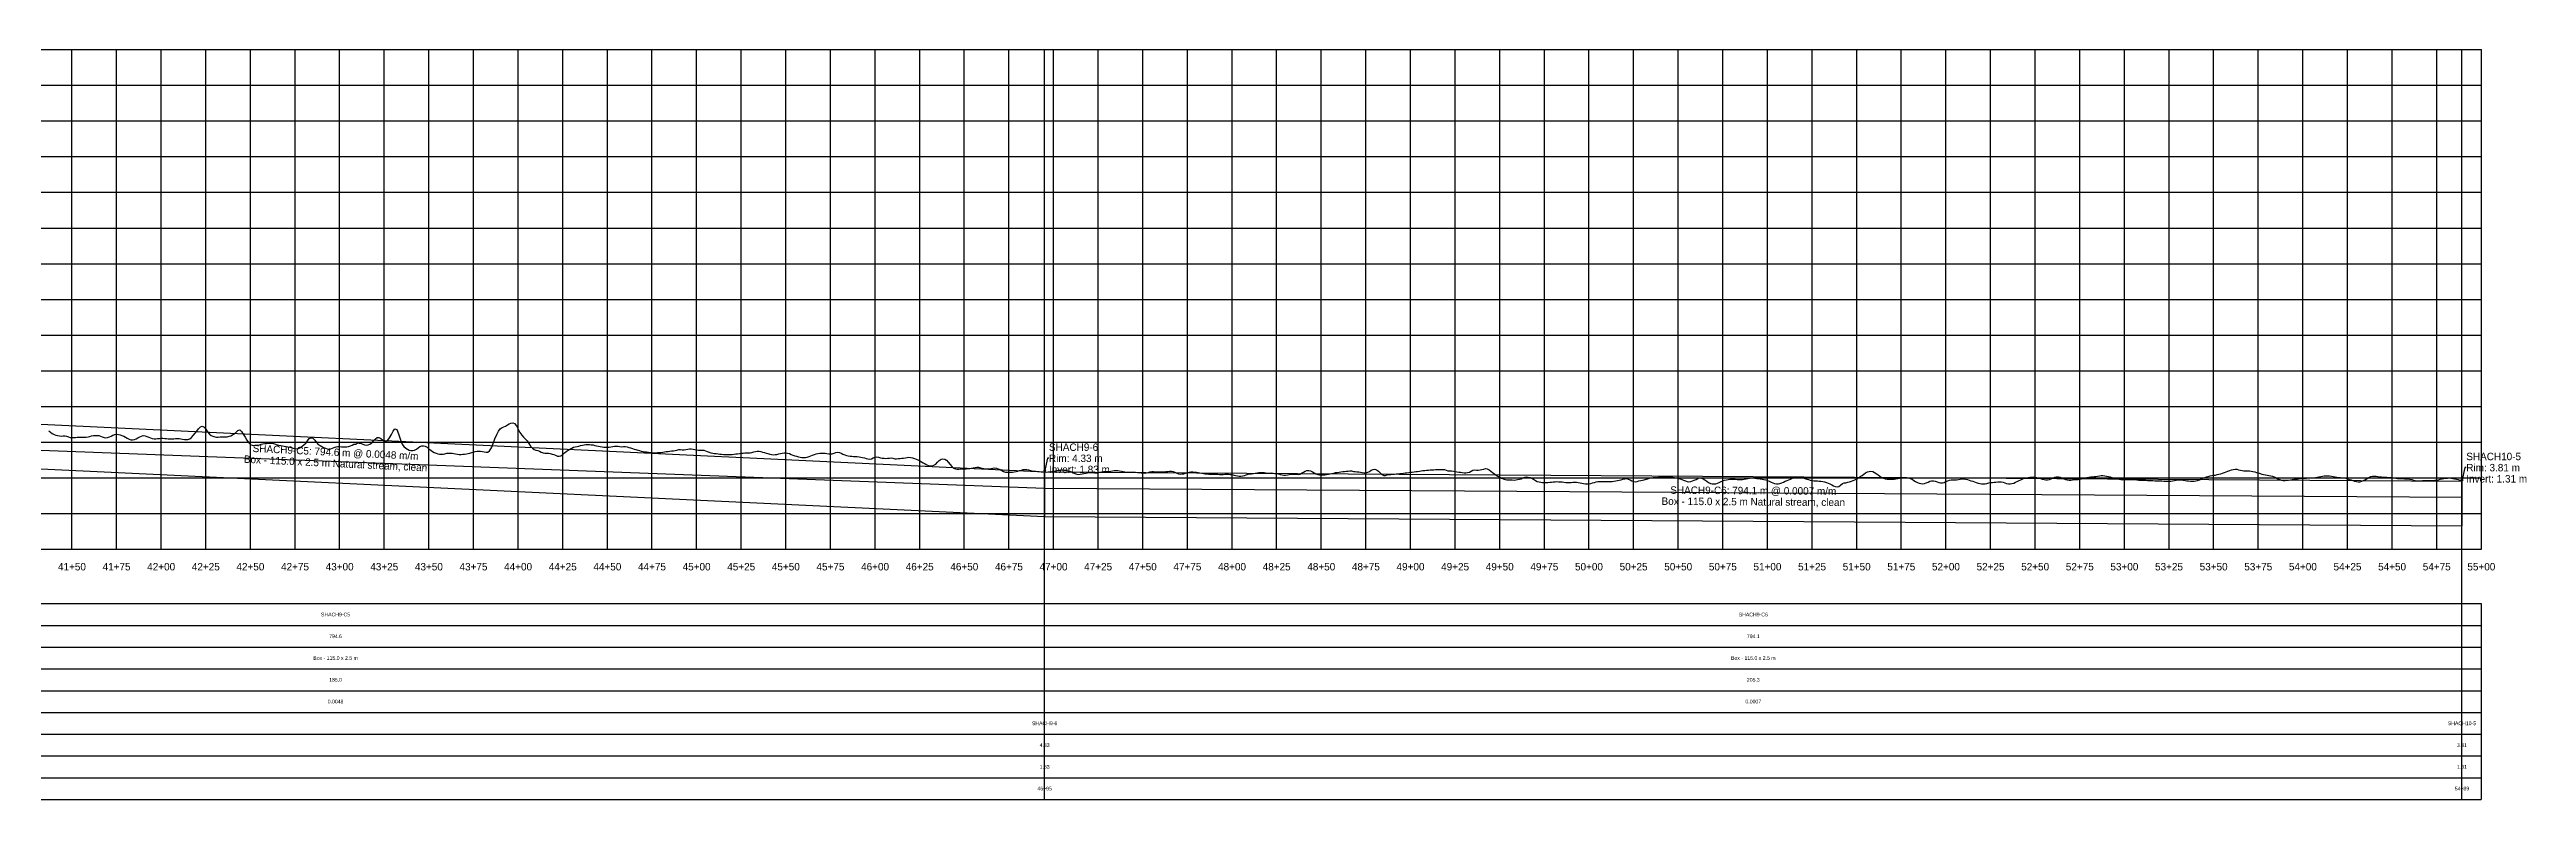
# Model space of a CAD drawing. Extents: x -64 to 5525, y -140 to 288.
# Drawn here: x 4137 to 5525, y -140 to 280 of the extents above; entities that cross this region are included whole.
import ezdxf
from ezdxf.enums import TextEntityAlignment as Align

# ---------------------------------------------------------------- set-up
doc = ezdxf.new("R2010")
doc.units = 0
for name, color, linetype in [('Annotation', 7, 'Continuous'), ('Annotation_Table', 254, 'Continuous'), ('Crown', 7, 'Continuous'), ('Grid', 254, 'Continuous'), ('Grid_Text', 7, 'Continuous'), ('Ground_Elevation', 3, 'Continuous'), ('Hydraulic_Grade', 5, 'Continuous'), ('Invert', 7, 'Continuous'), ('Structure', 7, 'Continuous')]:
    doc.layers.add(name, color=color, linetype=linetype)

msp = doc.modelspace()

# ---------------------------------------------------------------- linework, layer by layer
at = {"layer": 'Annotation', "color": 0}
for points in [[(4695, 43.34), (4694.8, 44.32), (4695.59, 44.14)], [(5489.13, 38.11), (5488.93, 39.09), (5489.72, 38.91)]]:
    msp.add_lwpolyline(points, close=True, dxfattribs=at)
for points in [[(4697.44, 50.96), (4696.7, 50.96), (4695, 43.34)], [(5491.57, 45.73), (5490.83, 45.73), (5489.13, 38.11)]]:
    msp.add_lwpolyline(points, dxfattribs=at)
at = {"layer": 'Annotation_Table', "color": 254}
for points in [[(4695, -140.21), (4695, 280)], [(5489.13, -140.21), (5489.13, 280)], [(-25, -30.48), (5499.95, -30.48)], [(5499.95, -30.48), (5499.95, -140.21)], [(-25, -42.67), (5499.95, -42.67)], [(-25, -54.86), (5499.95, -54.86)], [(-25, -67.06), (5499.95, -67.06)], [(-25, -79.25), (5499.95, -79.25)], [(-25, -91.44), (5499.95, -91.44)], [(-25, -103.63), (5499.95, -103.63)], [(-25, -115.82), (5499.95, -115.82)], [(-25, -128.02), (5499.95, -128.02)], [(-25, -140.21), (5499.95, -140.21)]]:
    msp.add_lwpolyline(points, dxfattribs=at)
at = {"layer": 'Crown', "color": 0}
for points in [[(3900.4, 81.1), (4695, 43.34)], [(4695, 43.34), (4695, 43.34)], [(4695, 43.34), (5489.13, 38.11)], [(5489.13, 38.11), (5489.13, 38.11)]]:
    msp.add_lwpolyline(points, dxfattribs=at)
at = {"layer": 'Grid', "color": 254}
for points in [[(-25, 280), (5500, 280)], [(4150, 0), (4150, 280)], [(4175, 0), (4175, 280)], [(4200, 0), (4200, 280)], [(4225, 0), (4225, 280)], [(4250, 0), (4250, 280)], [(4275, 0), (4275, 280)], [(4300, 0), (4300, 280)], [(4325, 0), (4325, 280)], [(4350, 0), (4350, 280)], [(4375, 0), (4375, 280)], [(4400, 0), (4400, 280)], [(4425, 0), (4425, 280)], [(4450, 0), (4450, 280)], [(4475, 0), (4475, 280)], [(4500, 0), (4500, 280)], [(4525, 0), (4525, 280)], [(4550, 0), (4550, 280)], [(4575, 0), (4575, 280)], [(4600, 0), (4600, 280)], [(4625, 0), (4625, 280)], [(4650, 0), (4650, 280)], [(4675, 0), (4675, 280)], [(4700, 0), (4700, 280)], [(4725, 0), (4725, 280)], [(4750, 0), (4750, 280)], [(4775, 0), (4775, 280)], [(4800, 0), (4800, 280)], [(4825, 0), (4825, 280)], [(4850, 0), (4850, 280)], [(4875, 0), (4875, 280)], [(4900, 0), (4900, 280)], [(4925, 0), (4925, 280)], [(4950, 0), (4950, 280)], [(4975, 0), (4975, 280)], [(5000, 0), (5000, 280)], [(5025, 0), (5025, 280)], [(5050, 0), (5050, 280)], [(5075, 0), (5075, 280)], [(5100, 0), (5100, 280)], [(5125, 0), (5125, 280)], [(5150, 0), (5150, 280)], [(5175, 0), (5175, 280)], [(5200, 0), (5200, 280)], [(5225, 0), (5225, 280)], [(5250, 0), (5250, 280)], [(5275, 0), (5275, 280)], [(5300, 0), (5300, 280)], [(5325, 0), (5325, 280)], [(5350, 0), (5350, 280)], [(5375, 0), (5375, 280)], [(5400, 0), (5400, 280)], [(5425, 0), (5425, 280)], [(5450, 0), (5450, 280)], [(5475, 0), (5475, 280)], [(5500, 0), (5500, 280)], [(-25, 260), (5500, 260)], [(-25, 240), (5500, 240)], [(-25, 220), (5500, 220)], [(-25, 200), (5500, 200)], [(-25, 180), (5500, 180)], [(-25, 160), (5500, 160)], [(-25, 140), (5500, 140)], [(-25, 120), (5500, 120)], [(-25, 100), (5500, 100)], [(-25, 80), (5500, 80)], [(-25, 60), (5500, 60)], [(-25, 40), (5500, 40)], [(-25, 20), (5500, 20)], [(-25, 0), (5500, 0)]]:
    msp.add_lwpolyline(points, dxfattribs=at)
at = {"layer": 'Ground_Elevation', "color": 3}
msp.add_lwpolyline([(4137, 66.41), (4138, 65.65), (4139, 64.82), (4140, 64.22), (4141, 63.87), (4142, 63.64), (4143, 63.56), (4144, 63.45), (4145, 63.46), (4146, 63.46), (4147, 63.29), (4148, 63.01), (4149, 62.7), (4150, 62.53), (4151, 62.53), (4152, 62.68), (4153, 62.77), (4154, 62.77), (4155, 62.79), (4156, 62.75), (4157, 62.79), (4158, 62.74), (4159, 62.94), (4160, 63.24), (4161, 63.52), (4162, 63.69), (4163, 63.8), (4164, 63.79), (4165, 63.69), (4166, 63.37), (4167, 62.96), (4168, 62.57), (4169, 62.43), (4170, 62.6), (4171, 62.9), (4172, 63.41), (4173, 63.91), (4174, 64.29), (4175, 64.41), (4176, 64.3), (4177, 64.05), (4178, 63.73), (4179, 63.3), (4180, 62.74), (4181, 62.16), (4182, 61.68), (4183, 61.38), (4184, 61.3), (4185, 61.5), (4186, 61.9), (4187, 62.4), (4188, 62.95), (4189, 63.43), (4190, 63.64), (4191, 63.55), (4192, 63.24), (4193, 62.82), (4194, 62.41), (4195, 62.09), (4196, 61.91), (4197, 61.89), (4198, 62), (4199, 62.09), (4200, 62.17), (4201, 62.18), (4202, 62.09), (4203, 61.96), (4204, 61.87), (4205, 61.82), (4206, 61.83), (4207, 61.89), (4208, 61.99), (4209, 62.06), (4210, 62), (4211, 61.85), (4212, 61.63), (4213, 61.48), (4214, 61.42), (4215, 61.47), (4216, 61.79), (4217, 62.59), (4218, 63.76), (4219, 64.97), (4220, 66.25), (4221, 67.55), (4222, 68.6), (4223, 69.02), (4224, 68.46), (4225, 67.21), (4226, 65.75), (4227, 64.52), (4228, 63.75), (4229, 63.34), (4230, 63.04), (4231, 62.84), (4232, 62.81), (4233, 62.95), (4234, 63.07), (4235, 63), (4236, 62.91), (4237, 63.02), (4238, 63.28), (4239, 63.6), (4240, 64.09), (4241, 64.75), (4242, 65.64), (4243, 66.59), (4244, 66.82), (4245, 66.01), (4246, 64.55), (4247, 62.77), (4248, 61.13), (4249, 59.76), (4250, 58.75), (4251, 58.26), (4252, 58.16), (4253, 58.25), (4254, 58.4), (4255, 58.58), (4256, 58.82), (4257, 59.07), (4258, 59.24), (4259, 59.34), (4260, 59.44), (4261, 59.46), (4262, 59.4), (4263, 59.24), (4264, 58.94), (4265, 58.56), (4266, 58.27), (4267, 58.09), (4268, 57.99), (4269, 57.84), (4270, 57.62), (4271, 57.39), (4272, 57.17), (4273, 56.96), (4274, 56.71), (4275, 56.47), (4276, 56.34), (4277, 56.49), (4278, 57.05), (4279, 57.78), (4280, 58.51), (4281, 59.48), (4282, 60.81), (4283, 61.99), (4284, 62.51), (4285, 62.19), (4286, 61.17), (4287, 59.83), (4288, 58.72), (4289, 58.05), (4290, 57.58), (4291, 57.07), (4292, 56.56), (4293, 56.2), (4294, 56.14), (4295, 56.34), (4296, 56.71), (4297, 57.06), (4298, 57.37), (4299, 57.57), (4300, 57.58), (4301, 57.46), (4302, 57.33), (4303, 57.3), (4304, 57.4), (4305, 57.66), (4306, 57.98), (4307, 58.4), (4308, 58.96), (4309, 58.96), (4310, 59.6), (4311, 59.47), (4312, 59.19), (4313, 58.9), (4314, 58.55), (4315, 58.34), (4316, 58.41), (4317, 58.87), (4318, 59.66), (4319, 60.78), (4320, 61.88), (4321, 62.57), (4322, 62.65), (4323, 62.03), (4324, 61.31), (4325, 60.68), (4326, 60.5), (4327, 61.14), (4328, 62.46), (4329, 64.22), (4330, 66.2), (4331, 67.49), (4332, 67.02), (4333, 64.62), (4334, 61.37), (4335, 58.96), (4336, 57.48), (4337, 56.64), (4338, 56.04), (4339, 55.56), (4340, 55.29), (4341, 55.29), (4342, 55.58), (4343, 56.16), (4344, 56.87), (4345, 57.52), (4346, 57.93), (4347, 58.03), (4348, 57.79), (4349, 57.19), (4350, 56.34), (4351, 55.45), (4352, 54.7), (4353, 54.16), (4354, 53.78), (4355, 53.52), (4356, 53.34), (4357, 53.28), (4358, 53.36), (4359, 53.54), (4360, 53.75), (4361, 53.86), (4362, 53.87), (4363, 53.8), (4364, 53.65), (4365, 53.45), (4366, 53.25), (4367, 53.14), (4368, 53.15), (4369, 53.22), (4370, 53.29), (4371, 53.38), (4372, 53.56), (4373, 53.89), (4374, 54.2), (4375, 54.48), (4376, 54.72), (4377, 54.9), (4378, 54.98), (4379, 54.94), (4380, 54.8), (4381, 54.57), (4382, 54.36), (4383, 54.38), (4384, 55.15), (4385, 56.85), (4386, 59.33), (4387, 61.95), (4388, 64.31), (4389, 66.16), (4390, 67.43), (4391, 68.17), (4392, 68.57), (4393, 69), (4394, 69.62), (4395, 70.26), (4396, 70.73), (4397, 70.85), (4398, 70.42), (4399, 69.23), (4400, 67.36), (4401, 65.45), (4402, 63.89), (4403, 62.81), (4404, 61.86), (4405, 60.73), (4406, 59.28), (4407, 57.79), (4408, 56.65), (4409, 55.94), (4410, 55.54), (4411, 55.26), (4412, 54.92), (4413, 54.45), (4414, 54.02), (4415, 53.83), (4416, 53.8), (4417, 53.74), (4418, 53.57), (4419, 53.36), (4420, 53.08), (4421, 52.68), (4422, 52.23), (4423, 52.06), (4424, 52.38), (4425, 53.13), (4426, 54.01), (4427, 54.86), (4428, 55.57), (4429, 56.16), (4430, 56.72), (4431, 57.19), (4432, 57.37), (4433, 57.56), (4434, 57.81), (4435, 58.08), (4436, 58.32), (4437, 58.53), (4438, 58.66), (4439, 58.71), (4440, 58.68), (4441, 58.58), (4442, 58.42), (4443, 58.21), (4444, 57.97), (4445, 57.74), (4446, 57.52), (4447, 57.33), (4448, 57.19), (4449, 57.11), (4450, 57.11), (4451, 57.18), (4452, 57.32), (4453, 57.5), (4454, 57.67), (4455, 57.74), (4456, 57.7), (4457, 57.59), (4458, 57.42), (4459, 57.53), (4460, 57.52), (4461, 57.3), (4462, 57.06), (4463, 56.78), (4464, 56.47), (4465, 56.14), (4466, 55.82), (4467, 55.52), (4468, 55.25), (4469, 55.01), (4470, 54.82), (4471, 54.67), (4472, 54.53), (4473, 54.4), (4474, 54.27), (4475, 54.16), (4476, 54.09), (4477, 54.08), (4478, 54.12), (4479, 54.19), (4480, 54.3), (4481, 54.43), (4482, 54.57), (4483, 54.7), (4484, 54.82), (4485, 54.93), (4486, 55.06), (4487, 55.2), (4488, 55.36), (4489, 55.58), (4490, 55.8), (4491, 55.85), (4492, 55.69), (4493, 55.67), (4494, 55.85), (4495, 56.11), (4496, 56.29), (4497, 56.26), (4498, 56.06), (4499, 55.82), (4500, 55.68), (4501, 55.59), (4502, 55.57), (4503, 55.59), (4504, 55.52), (4505, 55.2), (4506, 54.73), (4507, 54.32), (4508, 54.06), (4509, 53.86), (4510, 53.69), (4511, 53.57), (4512, 53.47), (4513, 53.34), (4514, 53.2), (4515, 53.13), (4516, 53.09), (4517, 53.05), (4518, 53.01), (4519, 53.02), (4520, 53.11), (4521, 53.24), (4522, 53.38), (4523, 53.51), (4524, 53.64), (4525, 53.77), (4526, 53.88), (4527, 53.93), (4528, 53.94), (4529, 53.98), (4530, 54.1), (4531, 54.27), (4532, 54.49), (4533, 54.72), (4534, 54.88), (4535, 54.89), (4536, 54.71), (4537, 54.43), (4538, 54.14), (4539, 53.86), (4540, 53.58), (4541, 53.29), (4542, 53.06), (4543, 52.98), (4544, 53.02), (4545, 53.16), (4546, 53.4), (4547, 53.68), (4548, 53.9), (4549, 54.02), (4550, 54), (4551, 53.86), (4552, 53.57), (4553, 53.12), (4554, 52.67), (4555, 52.34), (4556, 52.11), (4557, 51.87), (4558, 51.61), (4559, 51.41), (4560, 51.36), (4561, 51.47), (4562, 51.67), (4563, 51.96), (4564, 52.32), (4565, 52.73), (4566, 53.11), (4567, 53.39), (4568, 53.59), (4569, 53.77), (4570, 53.89), (4571, 53.9), (4572, 53.8), (4573, 53.61), (4574, 53.44), (4575, 53.39), (4576, 53.51), (4577, 53.8), (4578, 54.23), (4579, 54.41), (4580, 54.18), (4581, 53.79), (4582, 53.34), (4583, 52.91), (4584, 52.57), (4585, 52.32), (4586, 52.17), (4587, 52.08), (4588, 52.02), (4589, 51.99), (4590, 51.94), (4591, 51.84), (4592, 51.67), (4593, 51.43), (4594, 51.15), (4595, 50.89), (4596, 50.64), (4597, 50.43), (4598, 50.63), (4599, 51.14), (4600, 51.65), (4601, 51.72), (4602, 51.56), (4603, 51.31), (4604, 51.09), (4605, 50.94), (4606, 50.9), (4607, 50.96), (4608, 51.12), (4609, 51.3), (4610, 51.09), (4611, 50.75), (4612, 50.67), (4613, 50.78), (4614, 50.92), (4615, 50.98), (4616, 51.08), (4617, 51.26), (4618, 51.47), (4619, 51.56), (4620, 51.42), (4621, 51.14), (4622, 50.84), (4623, 50.56), (4624, 50.17), (4625, 49.63), (4626, 48.98), (4627, 48.35), (4628, 47.78), (4629, 47.28), (4630, 46.89), (4631, 46.69), (4632, 46.76), (4633, 47.1), (4634, 47.76), (4635, 48.71), (4636, 49.73), (4637, 50.44), (4638, 50.69), (4639, 50.47), (4640, 49.84), (4641, 48.77), (4642, 47.48), (4643, 46.34), (4644, 45.51), (4645, 45.03), (4646, 44.85), (4647, 44.88), (4648, 45.01), (4649, 45.1), (4650, 45.11), (4651, 45.1), (4652, 45.18), (4653, 45.29), (4654, 45.45), (4655, 45.67), (4656, 45.88), (4657, 45.98), (4658, 45.91), (4659, 45.67), (4660, 45.42), (4661, 45.24), (4662, 45.11), (4663, 45.03), (4664, 45.08), (4665, 45.28), (4666, 45.49), (4667, 45.57), (4668, 45.43), (4669, 45.07), (4670, 44.59), (4671, 44.06), (4672, 43.57), (4673, 43.25), (4674, 43.13), (4675, 43.12), (4676, 43.16), (4677, 43.23), (4678, 43.38), (4679, 43.57), (4680, 43.8), (4681, 44.06), (4682, 44.33), (4683, 44.6), (4684, 44.73), (4685, 44.63), (4686, 44.42), (4687, 44.21), (4688, 44.02), (4689, 43.83), (4690, 43.71), (4691, 43.61), (4692, 43.55), (4693, 43.46), (4694, 43.4), (4695, 43.34), (4696, 43.28), (4697, 43.31), (4698, 43.41), (4699, 43.59), (4700, 43.77), (4701, 43.95), (4702, 44.09), (4703, 44.23), (4704, 44.34), (4705, 44.41), (4706, 44.36), (4707, 44.19), (4708, 43.99), (4709, 43.71), (4710, 43.33), (4711, 42.88), (4712, 42.37), (4713, 41.98), (4714, 41.9), (4715, 42), (4716, 42.21), (4717, 42.47), (4718, 42.69), (4719, 42.84), (4720, 42.96), (4721, 42.98), (4722, 42.91), (4723, 42.8), (4724, 42.77), (4725, 42.9), (4726, 43.15), (4727, 43.38), (4728, 43.47), (4729, 43.49), (4730, 43.52), (4731, 43.6), (4732, 43.75), (4733, 43.95), (4734, 44.1), (4735, 44.14), (4736, 44.05), (4737, 43.86), (4738, 43.69), (4739, 43.51), (4740, 43.36), (4741, 43.26), (4742, 43.22), (4743, 43.22), (4744, 43.22), (4745, 43.2), (4746, 43.16), (4747, 43.06), (4748, 42.94), (4749, 42.82), (4750, 42.74), (4751, 42.7), (4752, 42.79), (4753, 43.08), (4754, 43.43), (4755, 43.61), (4756, 43.6), (4757, 43.45), (4758, 43.32), (4759, 43.29), (4760, 43.33), (4761, 43.36), (4762, 43.41), (4763, 43.51), (4764, 43.65), (4765, 43.78), (4766, 43.83), (4767, 43.65), (4768, 43.24), (4769, 42.68), (4770, 42.27), (4771, 42.12), (4772, 42.2), (4773, 42.34), (4774, 42.61), (4775, 42.96), (4776, 43.27), (4777, 43.4), (4778, 43.37), (4779, 43.27), (4780, 43.16), (4781, 43), (4782, 42.83), (4783, 42.69), (4784, 42.52), (4785, 42.31), (4786, 42.16), (4787, 42.05), (4788, 42.01), (4789, 42.04), (4790, 42.06), (4791, 42.06), (4792, 41.98), (4793, 41.86), (4794, 41.8), (4795, 41.91), (4796, 42), (4797, 42.05), (4798, 42.04), (4799, 41.97), (4800, 41.81), (4801, 41.58), (4802, 41.37), (4803, 41.15), (4804, 40.98), (4805, 40.92), (4806, 41.07), (4807, 41.39), (4808, 41.73), (4809, 42), (4810, 42.16), (4811, 42.29), (4812, 42.44), (4813, 42.63), (4814, 42.82), (4815, 42.96), (4816, 43.03), (4817, 43.03), (4818, 42.91), (4819, 42.76), (4820, 42.66), (4821, 42.69), (4822, 42.72), (4823, 42.57), (4824, 42.48), (4825, 42.41), (4826, 42.21), (4827, 41.93), (4828, 41.68), (4829, 41.49), (4830, 41.5), (4831, 41.65), (4832, 41.86), (4833, 42.05), (4834, 42.13), (4835, 42.09), (4836, 41.98), (4837, 41.94), (4838, 42.14), (4839, 42.59), (4840, 43.2), (4841, 43.74), (4842, 44.07), (4843, 44.11), (4844, 43.86), (4845, 43.39), (4846, 42.81), (4847, 42.3), (4848, 41.92), (4849, 41.71), (4850, 41.62), (4851, 41.61), (4852, 41.74), (4853, 41.84), (4854, 41.99), (4855, 42.2), (4856, 42.45), (4857, 42.7), (4858, 42.91), (4859, 43.06), (4860, 43.21), (4861, 43.36), (4862, 43.51), (4863, 43.64), (4864, 43.74), (4865, 43.83), (4866, 43.9), (4867, 43.85), (4868, 43.65), (4869, 43.53), (4870, 43.42), (4871, 43.29), (4872, 43.15), (4873, 42.98), (4874, 42.83), (4875, 42.82), (4876, 43.1), (4877, 43.64), (4878, 44.28), (4879, 44.76), (4880, 44.87), (4881, 44.57), (4882, 43.84), (4883, 42.9), (4884, 41.95), (4885, 41.39), (4886, 41.39), (4887, 41.64), (4888, 41.81), (4889, 41.91), (4890, 41.99), (4891, 42.08), (4892, 42.17), (4893, 42.27), (4894, 42.39), (4895, 42.51), (4896, 42.64), (4897, 42.76), (4898, 42.88), (4899, 43), (4900, 43.11), (4901, 43.24), (4902, 43.38), (4903, 43.51), (4904, 43.65), (4905, 43.78), (4906, 43.91), (4907, 44.03), (4908, 44.15), (4909, 44.26), (4910, 44.35), (4911, 44.44), (4912, 44.51), (4913, 44.57), (4914, 44.62), (4915, 44.67), (4916, 44.72), (4917, 44.77), (4918, 44.77), (4919, 44.65), (4920, 44.33), (4921, 44.02), (4922, 44.01), (4923, 43.88), (4924, 43.73), (4925, 43.57), (4926, 43.41), (4927, 43.25), (4928, 43.11), (4929, 42.98), (4930, 42.9), (4931, 42.89), (4932, 42.98), (4933, 43.26), (4934, 43.7), (4935, 44.22), (4936, 44.5), (4937, 44.37), (4938, 44.33), (4939, 44.54), (4940, 44.76), (4941, 44.93), (4942, 45.15), (4943, 45.06), (4944, 44.53), (4945, 43.75), (4946, 42.97), (4947, 42.2), (4948, 41.51), (4949, 40.88), (4950, 40.3), (4951, 39.8), (4952, 39.39), (4953, 39.12), (4954, 38.96), (4955, 38.88), (4956, 38.85), (4957, 38.82), (4958, 38.73), (4959, 38.87), (4960, 39.06), (4961, 39.18), (4962, 39.47), (4963, 39.93), (4964, 40.31), (4965, 40.49), (4966, 40.46), (4967, 40.24), (4968, 39.82), (4969, 39.19), (4970, 38.53), (4971, 38.02), (4972, 37.7), (4973, 37.53), (4974, 37.44), (4975, 37.39), (4976, 37.38), (4977, 37.42), (4978, 37.52), (4979, 37.64), (4980, 37.76), (4981, 37.85), (4982, 37.87), (4983, 37.86), (4984, 37.79), (4985, 37.68), (4986, 37.54), (4987, 37.43), (4988, 37.35), (4989, 37.34), (4990, 37.4), (4991, 37.5), (4992, 37.57), (4993, 37.55), (4994, 37.4), (4995, 37.2), (4996, 37), (4997, 36.8), (4998, 36.63), (4999, 36.57), (5000, 36.66), (5001, 36.86), (5002, 37.15), (5003, 37.46), (5004, 37.73), (5005, 37.89), (5006, 37.97), (5007, 38.01), (5008, 38.02), (5009, 37.99), (5010, 37.95), (5011, 37.93), (5012, 37.94), (5013, 38), (5014, 38.09), (5015, 38.24), (5016, 38.44), (5017, 38.68), (5018, 38.96), (5019, 39.28), (5020, 39.53), (5021, 39.56), (5022, 39.33), (5023, 38.91), (5024, 38.42), (5025, 38.01), (5026, 37.84), (5027, 38.05), (5028, 38.35), (5029, 38.47), (5030, 38.65), (5031, 38.91), (5032, 39.21), (5033, 39.52), (5034, 39.79), (5035, 39.99), (5036, 40.13), (5037, 40.22), (5038, 40.28), (5039, 40.34), (5040, 40.4), (5041, 40.42), (5042, 40.32), (5043, 40.36), (5044, 40.43), (5045, 40.46), (5046, 40.43), (5047, 40.34), (5048, 40.18), (5049, 39.92), (5050, 39.63), (5051, 39.36), (5052, 39.08), (5053, 38.7), (5054, 38.3), (5055, 37.98), (5056, 37.86), (5057, 37.97), (5058, 38.25), (5059, 38.66), (5060, 39.17), (5061, 39.64), (5062, 39.93), (5063, 39.89), (5064, 39.52), (5065, 38.86), (5066, 38.06), (5067, 37.37), (5068, 36.87), (5069, 36.62), (5070, 36.59), (5071, 36.72), (5072, 37), (5073, 37.42), (5074, 37.87), (5075, 38.28), (5076, 38.65), (5077, 38.95), (5078, 39.17), (5079, 39.3), (5080, 39.33), (5081, 39.3), (5082, 39.2), (5083, 39.1), (5084, 39.06), (5085, 39.07), (5086, 39.15), (5087, 39.27), (5088, 39.45), (5089, 39.64), (5090, 39.83), (5091, 39.95), (5092, 39.96), (5093, 39.87), (5094, 39.73), (5095, 39.58), (5096, 39.45), (5097, 39.31), (5098, 39.14), (5099, 38.87), (5100, 38.53), (5101, 38.1), (5102, 37.63), (5103, 37.16), (5104, 36.78), (5105, 36.6), (5106, 36.62), (5107, 36.85), (5108, 37.23), (5109, 37.66), (5110, 38.1), (5111, 38.53), (5112, 38.97), (5113, 39.35), (5114, 39.76), (5115, 40.1), (5116, 40.37), (5117, 40.52), (5118, 40.5), (5119, 40.34), (5120, 40.04), (5121, 39.69), (5122, 39.34), (5123, 39), (5124, 38.72), (5125, 38.5), (5126, 38.36), (5127, 38.28), (5128, 38.25), (5129, 38.23), (5130, 38.18), (5131, 38.02), (5132, 37.77), (5133, 37.44), (5134, 37.06), (5135, 36.62), (5136, 36.11), (5137, 35.58), (5138, 35.16), (5139, 35.01), (5140, 35.24), (5141, 35.93), (5142, 36.82), (5143, 37.17), (5144, 37.3), (5145, 37.51), (5146, 37.78), (5147, 38.11), (5148, 38.49), (5149, 38.93), (5150, 39.45), (5151, 40.04), (5152, 40.7), (5153, 41.41), (5154, 42.14), (5155, 42.79), (5156, 43.3), (5157, 43.61), (5158, 43.7), (5159, 43.47), (5160, 43.06), (5161, 42.49), (5162, 41.65), (5163, 40.87), (5164, 40.27), (5165, 39.82), (5166, 39.52), (5167, 39.34), (5168, 39.25), (5169, 39.22), (5170, 39.27), (5171, 39.34), (5172, 39.47), (5173, 39.61), (5174, 39.77), (5175, 39.92), (5176, 40.05), (5177, 40.13), (5178, 40.13), (5179, 39.98), (5180, 39.67), (5181, 39.18), (5182, 38.6), (5183, 37.99), (5184, 37.44), (5185, 37.01), (5186, 36.76), (5187, 36.72), (5188, 36.89), (5189, 37.22), (5190, 37.66), (5191, 38.09), (5192, 38.35), (5193, 38.34), (5194, 38.09), (5195, 37.73), (5196, 37.37), (5197, 37.16), (5198, 37.17), (5199, 37.42), (5200, 37.87), (5201, 38.33), (5202, 38.74), (5203, 38.89), (5204, 38.9), (5205, 38.91), (5206, 38.97), (5207, 39.1), (5208, 39.24), (5209, 39.37), (5210, 39.41), (5211, 39.29), (5212, 39.02), (5213, 38.68), (5214, 38.35), (5215, 38.08), (5216, 37.81), (5217, 37.44), (5218, 37.08), (5219, 36.85), (5220, 36.71), (5221, 36.64), (5222, 36.72), (5223, 36.9), (5224, 37.13), (5225, 37.33), (5226, 37.47), (5227, 37.57), (5228, 37.65), (5229, 37.71), (5230, 37.73), (5231, 37.68), (5232, 37.51), (5233, 37.22), (5234, 36.92), (5235, 36.74), (5236, 36.7), (5237, 36.82), (5238, 37.09), (5239, 37.51), (5240, 38.02), (5241, 38.5), (5242, 38.95), (5243, 39.4), (5244, 39.8), (5245, 40.1), (5246, 40.27), (5247, 40.37), (5248, 40.45), (5249, 40.5), (5250, 40.42), (5251, 40.25), (5252, 39.99), (5253, 39.66), (5254, 39.28), (5255, 39), (5256, 38.84), (5257, 38.84), (5258, 39.05), (5259, 39.44), (5260, 39.93), (5261, 40.37), (5262, 40.63), (5263, 40.63), (5264, 40.38), (5265, 39.96), (5266, 39.5), (5267, 39.13), (5268, 38.86), (5269, 38.73), (5270, 38.73), (5271, 38.84), (5272, 39), (5273, 39.11), (5274, 39.16), (5275, 39.26), (5276, 39.45), (5277, 39.69), (5278, 39.95), (5279, 40.18), (5280, 40.41), (5281, 40.6), (5282, 40.65), (5283, 40.67), (5284, 40.77), (5285, 40.96), (5286, 41.17), (5287, 41.27), (5288, 41.24), (5289, 41.13), (5290, 40.97), (5291, 40.77), (5292, 40.52), (5293, 40.26), (5294, 40.03), (5295, 39.78), (5296, 39.52), (5297, 39.25), (5298, 39.04), (5299, 38.96), (5300, 39.06), (5301, 39.15), (5302, 39.14), (5303, 39.14), (5304, 39.17), (5305, 39.16), (5306, 39.05), (5307, 38.85), (5308, 38.74), (5309, 38.72), (5310, 38.76), (5311, 38.74), (5312, 38.68), (5313, 38.61), (5314, 38.54), (5315, 38.5), (5316, 38.45), (5317, 38.41), (5318, 38.36), (5319, 38.33), (5320, 38.33), (5321, 38.28), (5322, 38.21), (5323, 38.12), (5324, 38.07), (5325, 38.08), (5326, 38.18), (5327, 38.32), (5328, 38.51), (5329, 38.72), (5330, 38.86), (5331, 38.88), (5332, 38.8), (5333, 38.66), (5334, 38.51), (5335, 38.36), (5336, 38.24), (5337, 38.17), (5338, 38.15), (5339, 38.21), (5340, 38.34), (5341, 38.59), (5342, 38.95), (5343, 39.37), (5344, 39.81), (5345, 40.18), (5346, 40.52), (5347, 40.83), (5348, 41.09), (5349, 41.3), (5350, 41.44), (5351, 41.59), (5352, 41.79), (5353, 42.03), (5354, 42.29), (5355, 42.59), (5356, 42.93), (5357, 43.29), (5358, 43.69), (5359, 44.1), (5360, 44.47), (5361, 44.72), (5362, 44.82), (5363, 44.79), (5364, 44.54), (5365, 44.24), (5366, 44.04), (5367, 43.93), (5368, 43.93), (5369, 43.98), (5370, 43.98), (5371, 43.81), (5372, 43.57), (5373, 43.3), (5374, 43.01), (5375, 42.72), (5376, 42.43), (5377, 42.14), (5378, 41.87), (5379, 41.65), (5380, 41.47), (5381, 41.32), (5382, 41.16), (5383, 40.89), (5384, 40.52), (5385, 40.03), (5386, 39.5), (5387, 39.03), (5388, 38.73), (5389, 38.59), (5390, 38.58), (5391, 38.65), (5392, 38.78), (5393, 38.92), (5394, 39.06), (5395, 39.19), (5396, 39.31), (5397, 39.46), (5398, 39.62), (5399, 39.77), (5400, 39.85), (5401, 39.89), (5402, 39.91), (5403, 39.92), (5404, 39.92), (5405, 39.96), (5406, 40.04), (5407, 40.2), (5408, 40.39), (5409, 40.6), (5410, 40.79), (5411, 40.93), (5412, 41.05), (5413, 41.12), (5414, 41.17), (5415, 41.13), (5416, 40.97), (5417, 40.76), (5418, 40.57), (5419, 40.4), (5420, 40.26), (5421, 40.14), (5422, 40.05), (5423, 39.96), (5424, 39.79), (5425, 39.5), (5426, 39.15), (5427, 38.8), (5428, 38.48), (5429, 38.17), (5430, 37.9), (5431, 37.77), (5432, 37.85), (5433, 38.16), (5434, 38.6), (5435, 39.14), (5436, 39.71), (5437, 40.26), (5438, 40.69), (5439, 40.9), (5440, 40.95), (5441, 40.88), (5442, 40.75), (5443, 40.61), (5444, 40.48), (5445, 40.39), (5446, 40.33), (5447, 40.31), (5448, 40.28), (5449, 40.22), (5450, 40.15), (5451, 40.03), (5452, 39.87), (5453, 39.7), (5454, 39.59), (5455, 39.55), (5456, 39.55), (5457, 39.54), (5458, 39.5), (5459, 39.4), (5460, 39.24), (5461, 39.03), (5462, 38.77), (5463, 38.55), (5464, 38.41), (5465, 38.38), (5466, 38.41), (5467, 38.45), (5468, 38.45), (5469, 38.44), (5470, 38.43), (5471, 38.43), (5472, 38.45), (5473, 38.52), (5474, 38.63), (5475, 38.78), (5476, 38.97), (5477, 39.18), (5478, 39.41), (5479, 39.62), (5480, 39.78), (5481, 39.9), (5482, 39.95), (5483, 39.91), (5484, 39.72), (5485, 39.49), (5486, 39.28), (5487, 39.03), (5488, 38.66), (5489.13, 38.66)], dxfattribs=at)
at = {"layer": 'Hydraulic_Grade', "color": 5}
for points in [[(3900.4, 64.22), (4695, 34.2)], [(4695, 34.2), (4695, 34.2)], [(4695, 34.2), (5489.13, 29.27)], [(5489.13, 29.27), (5489.13, 29.27), (5489.13, 29.27)]]:
    msp.add_lwpolyline(points, dxfattribs=at)
at = {"layer": 'Invert', "color": 0}
for points in [[(3900.4, 56.1), (4695, 18.34)], [(4695, 18.34), (4695, 18.34)], [(4695, 18.34), (5489.13, 13.11)], [(5489.13, 13.11), (5489.13, 13.11)]]:
    msp.add_lwpolyline(points, dxfattribs=at)
at = {"layer": 'Structure', "color": 0}
for points in [[(4695, 43.34), (4695, 18.34)], [(4695, 43.34), (4695, 18.34)], [(5489.13, 38.11), (5489.13, 13.11)], [(5489.13, 38.11), (5489.13, 13.11)]]:
    msp.add_lwpolyline(points, dxfattribs=at)

# ---------------------------------------------------------------- texts
at = {"layer": 'Annotation', "color": 0}
for s, rotation, p in [('SHACH9-C5: 794.6 m @ 0.0048 m/m', 357.27931, (4297.7, 54.36)), ('Box - 115.0 x 2.5 m Natural stream, clean', 357.27931, (4297.7, 48.11)), ('Box - 115.0 x 2.5 m Natural stream, clean', 359.62267, (5092.07, 26.61)), ('SHACH9-C6: 794.1 m @ 0.0007 m/m', 359.62267, (5092.07, 32.86))]:
    msp.add_text(s, height=4.1667, rotation=rotation, dxfattribs=at).set_placement(p, align=Align.MIDDLE_CENTER)
for s, height, p in [('SHACH9-6', 4.167, (4697.44, 57.21)), ('Rim: 4.33 m', 4.1667, (4697.44, 50.96)), ('Invert: 1.83 m', 4.1667, (4697.44, 44.71)), ('SHACH10-5', 4.167, (5491.57, 51.98)), ('Rim: 3.81 m', 4.1667, (5491.57, 45.73)), ('Invert: 1.31 m', 4.1667, (5491.57, 39.48))]:
    msp.add_text(s, height=height, dxfattribs=at).set_placement(p, align=Align.MIDDLE_LEFT)
at = {"layer": 'Annotation_Table', "color": 0}
for s, height, p in [('SHACH9-C5', 2.083, (4297.7, -36.58)), ('SHACH9-C6', 2.083, (5092.07, -36.58)), ('794.6', 2.083, (4297.7, -48.77)), ('794.1', 2.083, (5092.07, -48.77)), ('Box - 115.0 x 2.5 m', 2.0833, (4297.7, -60.96)), ('Box - 115.0 x 2.5 m', 2.0833, (5092.07, -60.96)), ('185.0', 2.083, (4297.7, -73.15)), ('205.3', 2.083, (5092.07, -73.15)), ('0.0048', 2.083, (4297.7, -85.34)), ('SHACH9-6', 2.083, (4695, -97.54)), ('0.0007', 2.083, (5092.07, -85.34)), ('SHACH10-5', 2.083, (5489.13, -97.54)), ('4.33', 2.083, (4695, -109.73)), ('3.81', 2.083, (5489.13, -109.73)), ('1.83', 2.083, (4695, -121.92)), ('1.31', 2.083, (5489.13, -121.92)), ('46+95', 2.083, (4695, -134.11)), ('54+89', 2.083, (5489.13, -134.11))]:
    msp.add_text(s, height=height, dxfattribs=at).set_placement(p, align=Align.MIDDLE_CENTER)
at = {"layer": 'Grid_Text', "color": 0}
for s, p in [('41+50', (4150, -7.7)), ('41+75', (4175, -7.7)), ('42+00', (4200, -7.7)), ('42+25', (4225, -7.7)), ('42+50', (4250, -7.7)), ('42+75', (4275, -7.7)), ('43+00', (4300, -7.7)), ('43+25', (4325, -7.7)), ('43+50', (4350, -7.7)), ('43+75', (4375, -7.7)), ('44+00', (4400, -7.7)), ('44+25', (4425, -7.7)), ('44+50', (4450, -7.7)), ('44+75', (4475, -7.7)), ('45+00', (4500, -7.7)), ('45+25', (4525, -7.7)), ('45+50', (4550, -7.7)), ('45+75', (4575, -7.7)), ('46+00', (4600, -7.7)), ('46+25', (4625, -7.7)), ('46+50', (4650, -7.7)), ('46+75', (4675, -7.7)), ('47+00', (4700, -7.7)), ('47+25', (4725, -7.7)), ('47+50', (4750, -7.7)), ('47+75', (4775, -7.7)), ('48+00', (4800, -7.7)), ('48+25', (4825, -7.7)), ('48+50', (4850, -7.7)), ('48+75', (4875, -7.7)), ('49+00', (4900, -7.7)), ('49+25', (4925, -7.7)), ('49+50', (4950, -7.7)), ('49+75', (4975, -7.7)), ('50+00', (5000, -7.7)), ('50+25', (5025, -7.7)), ('50+50', (5050, -7.7)), ('50+75', (5075, -7.7)), ('51+00', (5100, -7.7)), ('51+25', (5125, -7.7)), ('51+50', (5150, -7.7)), ('51+75', (5175, -7.7)), ('52+00', (5200, -7.7)), ('52+25', (5225, -7.7)), ('52+50', (5250, -7.7)), ('52+75', (5275, -7.7)), ('53+00', (5300, -7.7)), ('53+25', (5325, -7.7)), ('53+50', (5350, -7.7)), ('53+75', (5375, -7.7)), ('54+00', (5400, -7.7)), ('54+25', (5425, -7.7)), ('54+50', (5450, -7.7)), ('54+75', (5475, -7.7)), ('55+00', (5500, -7.7))]:
    msp.add_text(s, height=4.167, dxfattribs=at).set_placement(p, align=Align.TOP_CENTER)

doc.saveas('drawing.dxf')
